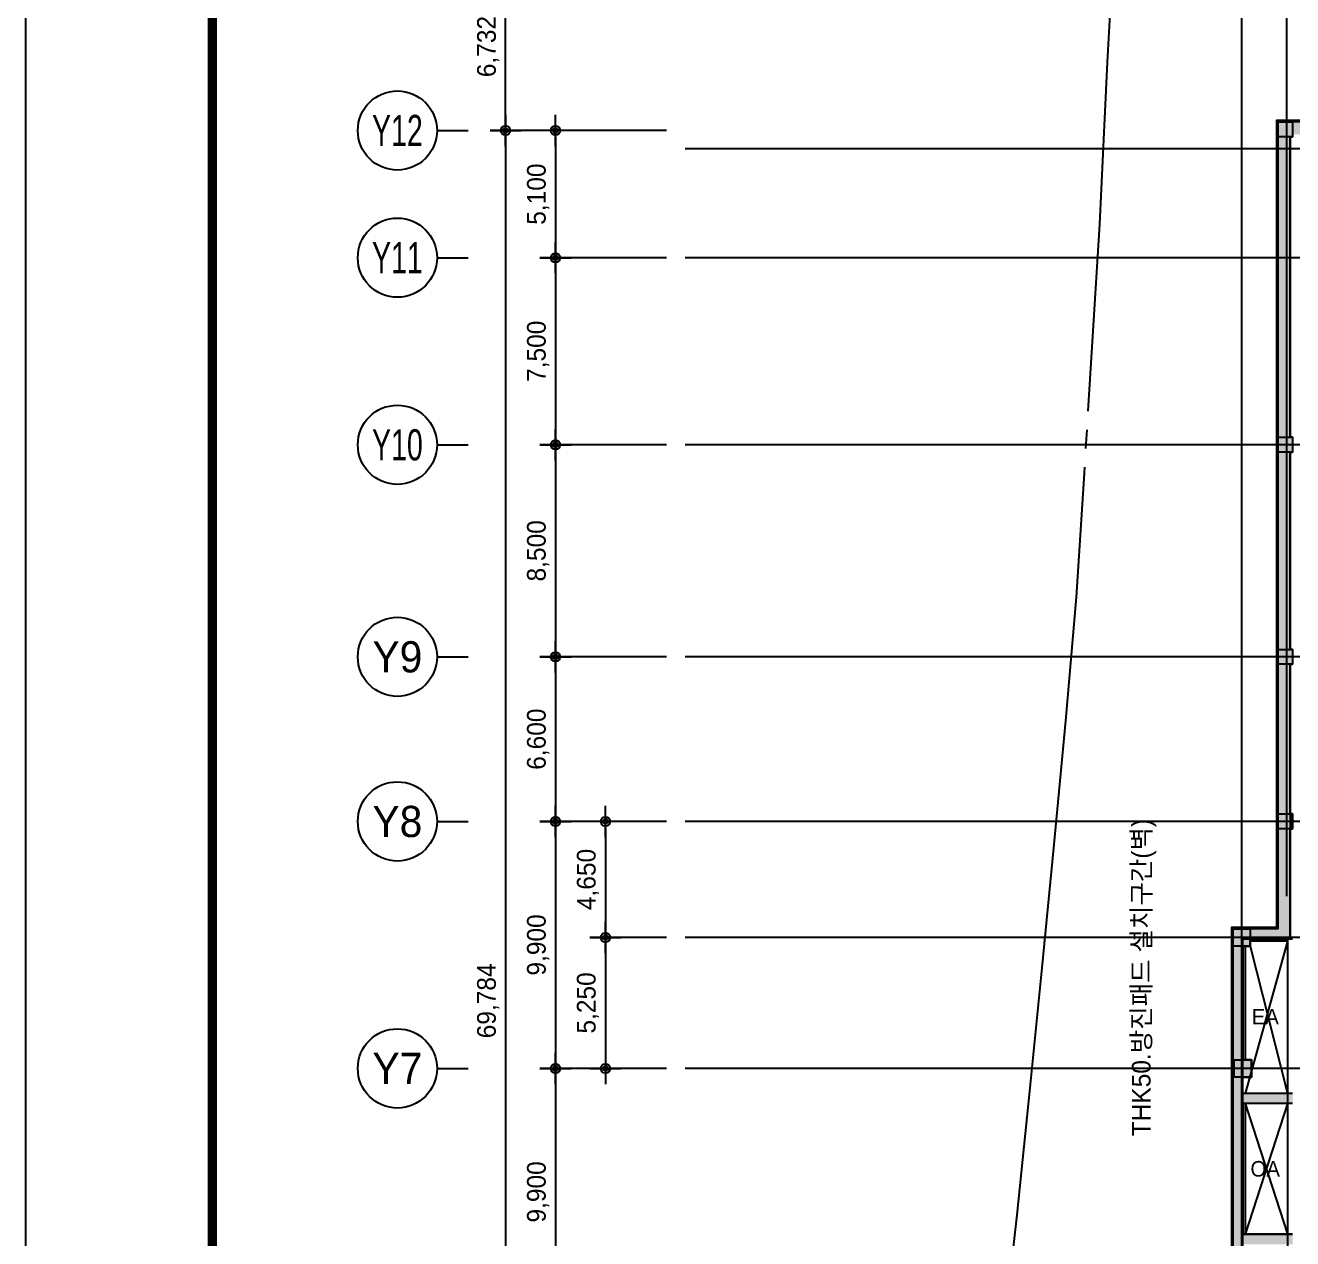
# Model space of a CAD drawing. Header units: metres. Extents: x 630750 to 860239, y 578133 to 726633.
# Drawn here: x 630750 to 681554, y 652485 to 701127 of the extents above; entities that cross this region are included whole.
import ezdxf
from ezdxf.enums import TextEntityAlignment as Align

# ---------------------------------------------------------------- set-up
doc = ezdxf.new("R2010")
doc.units = ezdxf.units.M
doc.header["$LTSCALE"] = 300
for name, pattern in [('CONTINOUS', [0]), ('Dashed', [0.75, 0.5, -0.25]), ('HIDDEN', [2, 1, -1]), ('SITE$0$ACAD$0$DASHED', [19.05, 12.7, -6.35]), ('SITE$0$PROPERTY', [37.5, 25, -2.5, 2.5, -2.5, 2.5, -2.5]), ('업무시설_xr-base$0$CONTINOUS', [0])]:
    doc.linetypes.add(name, pattern=pattern)
doc.layers.get('Defpoints').update_dxf_attribs({"color": 8})
for name, color, linetype in [('001dmp-FORM', 7, 'Continuous'), ('A-CEN-1', 1, 'Continuous'), ('A-CON', 2, 'Continuous'), ('A-DIM', 7, 'Continuous'), ('A-ELE-9', 9, 'Continuous'), ('A-GRID-DIMS', 14, 'Continuous'), ('A-HAT-1', 9, 'Continuous'), ('A-HAT-2', 8, 'Continuous'), ('A-SYM1', 7, 'Continuous'), ('A-TXT-S', 3, 'Continuous'), ('A-WAL-BLK', 3, 'Continuous'), ('A-WALL-CONC', 2, 'Continuous'), ('DIM', 7, 'Continuous'), ('KUK-공사제외', 252, 'CONTINOUS'), ('SITE$0$C-PROP', 72, 'SITE$0$ACAD$0$DASHED')]:
    doc.layers.add(name, color=color, linetype=linetype)
doc.styles.add('TEXT(돋음)', font='')
doc.styles.add('돋움', font='')
doc.styles.get('TEXT(돋음)').set_extended_font_data('Dotum')
doc.styles.get('돋움').set_extended_font_data('Dotum')
doc.dimstyles.new('DIM250', dxfattribs={"dimscale": 250, "dimtxt": 3, "dimasz": 1, "dimexe": 2, "dimexo": 3, "dimgap": 1, "dimtad": 1, "dimdec": 0, "dimzin": 0, "dimdsep": 46, "dimlunit": 6, "dimtxsty": 'TEXT(돋음)', "dimblk": 'Z_DOT', "dimcen": 2.5, "dimdle": 2, "dimclrd": 256, "dimclre": 256, "dimclrt": 3, "dimadec": 0, "dimazin": 0, "dimtfac": 1, "dimtdec": 0, "dimtix": 1, "dimtmove": 2, "dimatfit": 3, "dimldrblk": 'Z_DOT', "dimfxl": 1, "dimtolj": 1, "dimtzin": 0, "dimarcsym": 0})

# ---------------------------------------------------------------- blocks, each defined once
blk = doc.blocks.new('Z_DOT')
at = {"layer": 'DIM', "color": 7}
for p, q in [((0, -2.5), (0, 2.5)), ((-2.5, 0), (2.5, 0))]:
    blk.add_line(p, q, dxfattribs=at)
for radius in [0.75, 0.375]:
    blk.add_circle((0, 0), radius, dxfattribs=at)
blk = doc.blocks.new('*D53')
at = {"layer": 'A-DIM', "lineweight": -2, "transparency": 16777216}
for p, q in [((656453, 696910), (649503, 696910)), ((650003, 696660), (650003, 627376)), ((656453, 627126), (649503, 627126))]:
    blk.add_line(p, q, dxfattribs=at)
at = {"layer": 'Defpoints', "color": 0, "transparency": 16777216}
for p in [(657203, 696910), (650003, 627126), (657203, 627126)]:
    blk.add_point(p, dxfattribs=at)
at = {"layer": 'A-DIM', "lineweight": -2, "transparency": 16777216, "xscale": 250, "yscale": 250, "zscale": 250}
for p, rotation in [((650003, 696910), 90), ((650003, 627126), 270)]:
    blk.add_blockref('Z_DOT', p, dxfattribs=dict(at, rotation=rotation))
at = {"layer": 'A-DIM', "color": 3, "transparency": 16777216, "insert": (649305, 662018), "char_height": 750, "attachment_point": 5, "rotation": 90, "style": 'TEXT(돋음)'}
blk.add_mtext('\\A1;69,784', dxfattribs=at)
blk = doc.blocks.new('*D65')
at = {"layer": 'A-DIM', "lineweight": -2, "transparency": 16777216}
for p, q in [((656453, 696910), (651503, 696910)), ((652003, 696660), (652003, 692060)), ((656453, 691810), (651503, 691810))]:
    blk.add_line(p, q, dxfattribs=at)
at = {"layer": 'Defpoints', "color": 0, "transparency": 16777216}
for p in [(657203, 696910), (652003, 691810), (657203, 691810)]:
    blk.add_point(p, dxfattribs=at)
at = {"layer": 'A-DIM', "lineweight": -2, "transparency": 16777216, "xscale": 250, "yscale": 250, "zscale": 250}
for p, rotation in [((652003, 696910), 90), ((652003, 691810), 270)]:
    blk.add_blockref('Z_DOT', p, dxfattribs=dict(at, rotation=rotation))
at = {"layer": 'A-DIM', "color": 3, "transparency": 16777216, "insert": (651305, 694360), "char_height": 750, "attachment_point": 5, "rotation": 90, "style": 'TEXT(돋음)'}
blk.add_mtext('\\A1;5,100', dxfattribs=at)
blk = doc.blocks.new('*D66')
at = {"layer": 'A-DIM', "lineweight": -2, "transparency": 16777216}
for p, q in [((656453, 691810), (651503, 691810)), ((652003, 691560), (652003, 684560)), ((656453, 684310), (651503, 684310))]:
    blk.add_line(p, q, dxfattribs=at)
at = {"layer": 'Defpoints', "color": 0, "transparency": 16777216}
for p in [(657203, 691810), (652003, 684310), (657203, 684310)]:
    blk.add_point(p, dxfattribs=at)
at = {"layer": 'A-DIM', "lineweight": -2, "transparency": 16777216, "xscale": 250, "yscale": 250, "zscale": 250}
for p, rotation in [((652003, 691810), 90), ((652003, 684310), 270)]:
    blk.add_blockref('Z_DOT', p, dxfattribs=dict(at, rotation=rotation))
at = {"layer": 'A-DIM', "color": 3, "transparency": 16777216, "insert": (651305, 688060), "char_height": 750, "attachment_point": 5, "rotation": 90, "style": 'TEXT(돋음)'}
blk.add_mtext('\\A1;7,500', dxfattribs=at)
blk = doc.blocks.new('*D67')
at = {"layer": 'A-DIM', "lineweight": -2, "transparency": 16777216}
for p, q in [((656453, 684310), (651503, 684310)), ((652003, 684060), (652003, 676060)), ((656453, 675810), (651503, 675810))]:
    blk.add_line(p, q, dxfattribs=at)
at = {"layer": 'Defpoints', "color": 0, "transparency": 16777216}
for p in [(657203, 684310), (652003, 675810), (657203, 675810)]:
    blk.add_point(p, dxfattribs=at)
at = {"layer": 'A-DIM', "lineweight": -2, "transparency": 16777216, "xscale": 250, "yscale": 250, "zscale": 250}
for p, rotation in [((652003, 684310), 90), ((652003, 675810), 270)]:
    blk.add_blockref('Z_DOT', p, dxfattribs=dict(at, rotation=rotation))
at = {"layer": 'A-DIM', "color": 3, "transparency": 16777216, "insert": (651305, 680060), "char_height": 750, "attachment_point": 5, "rotation": 90, "style": 'TEXT(돋음)'}
blk.add_mtext('\\A1;8,500', dxfattribs=at)
blk = doc.blocks.new('*D68')
at = {"layer": 'A-DIM', "lineweight": -2, "transparency": 16777216}
for p, q in [((656453, 675810), (651503, 675810)), ((652003, 675560), (652003, 669460)), ((656453, 669210), (651503, 669210))]:
    blk.add_line(p, q, dxfattribs=at)
at = {"layer": 'Defpoints', "color": 0, "transparency": 16777216}
for p in [(657203, 675810), (652003, 669210), (657203, 669210)]:
    blk.add_point(p, dxfattribs=at)
at = {"layer": 'A-DIM', "lineweight": -2, "transparency": 16777216, "xscale": 250, "yscale": 250, "zscale": 250}
for p, rotation in [((652003, 675810), 90), ((652003, 669210), 270)]:
    blk.add_blockref('Z_DOT', p, dxfattribs=dict(at, rotation=rotation))
at = {"layer": 'A-DIM', "color": 3, "transparency": 16777216, "insert": (651305, 672510), "char_height": 750, "attachment_point": 5, "rotation": 90, "style": 'TEXT(돋음)'}
blk.add_mtext('\\A1;6,600', dxfattribs=at)
blk = doc.blocks.new('*D69')
at = {"layer": 'A-DIM', "lineweight": -2, "transparency": 16777216}
for p, q in [((656453, 669210), (651503, 669210)), ((652003, 668960), (652003, 659560)), ((656453, 659310), (651503, 659310))]:
    blk.add_line(p, q, dxfattribs=at)
at = {"layer": 'Defpoints', "color": 0, "transparency": 16777216}
for p in [(657203, 669210), (652003, 659310), (657203, 659310)]:
    blk.add_point(p, dxfattribs=at)
at = {"layer": 'A-DIM', "lineweight": -2, "transparency": 16777216, "xscale": 250, "yscale": 250, "zscale": 250}
for p, rotation in [((652003, 669210), 90), ((652003, 659310), 270)]:
    blk.add_blockref('Z_DOT', p, dxfattribs=dict(at, rotation=rotation))
at = {"layer": 'A-DIM', "color": 3, "transparency": 16777216, "insert": (651305, 664260), "char_height": 750, "attachment_point": 5, "rotation": 90, "style": 'TEXT(돋음)'}
blk.add_mtext('\\A1;9,900', dxfattribs=at)
blk = doc.blocks.new('*D70')
at = {"layer": 'A-DIM', "lineweight": -2, "transparency": 16777216}
for p, q in [((656453, 659310), (651503, 659310)), ((652003, 659060), (652003, 649660)), ((656453, 649410), (651503, 649410))]:
    blk.add_line(p, q, dxfattribs=at)
at = {"layer": 'Defpoints', "color": 0, "transparency": 16777216}
for p in [(657203, 659310), (652003, 649410), (657203, 649410)]:
    blk.add_point(p, dxfattribs=at)
at = {"layer": 'A-DIM', "lineweight": -2, "transparency": 16777216, "xscale": 250, "yscale": 250, "zscale": 250}
for p, rotation in [((652003, 659310), 90), ((652003, 649410), 270)]:
    blk.add_blockref('Z_DOT', p, dxfattribs=dict(at, rotation=rotation))
at = {"layer": 'A-DIM', "color": 3, "transparency": 16777216, "insert": (651305, 654360), "char_height": 750, "attachment_point": 5, "rotation": 90, "style": 'TEXT(돋음)'}
blk.add_mtext('\\A1;9,900', dxfattribs=at)
blk = doc.blocks.new('*D84')
at = {"layer": 'A-DIM', "lineweight": -2, "transparency": 16777216}
for p, q in [((656453, 669210), (653503, 669210)), ((654003, 668960), (654003, 664810)), ((656453, 664560), (653503, 664560))]:
    blk.add_line(p, q, dxfattribs=at)
at = {"layer": 'Defpoints', "color": 0, "transparency": 16777216}
for p in [(657203, 669210), (654003, 664560), (657203, 664560)]:
    blk.add_point(p, dxfattribs=at)
at = {"layer": 'A-DIM', "lineweight": -2, "transparency": 16777216, "xscale": 250, "yscale": 250, "zscale": 250}
for p, rotation in [((654003, 669210), 90), ((654003, 664560), 270)]:
    blk.add_blockref('Z_DOT', p, dxfattribs=dict(at, rotation=rotation))
at = {"layer": 'A-DIM', "color": 3, "transparency": 16777216, "insert": (653305, 666885), "char_height": 750, "attachment_point": 5, "rotation": 90, "style": 'TEXT(돋음)'}
blk.add_mtext('\\A1;4,650', dxfattribs=at)
blk = doc.blocks.new('*D85')
at = {"layer": 'A-DIM', "lineweight": -2, "transparency": 16777216}
for p, q in [((656453, 664560), (653503, 664560)), ((654003, 664310), (654003, 659560)), ((656453, 659310), (653503, 659310))]:
    blk.add_line(p, q, dxfattribs=at)
at = {"layer": 'Defpoints', "color": 0, "transparency": 16777216}
for p in [(657203, 664560), (654003, 659310), (657203, 659310)]:
    blk.add_point(p, dxfattribs=at)
at = {"layer": 'A-DIM', "lineweight": -2, "transparency": 16777216, "xscale": 250, "yscale": 250, "zscale": 250}
for p, rotation in [((654003, 664560), 90), ((654003, 659310), 270)]:
    blk.add_blockref('Z_DOT', p, dxfattribs=dict(at, rotation=rotation))
at = {"layer": 'A-DIM', "color": 3, "transparency": 16777216, "insert": (653305, 661935), "char_height": 750, "attachment_point": 5, "rotation": 90, "style": 'TEXT(돋음)'}
blk.add_mtext('\\A1;5,250', dxfattribs=at)
blk = doc.blocks.new('*D96')
at = {"layer": 'A-DIM', "lineweight": -2, "transparency": 16777216}
for p, q in [((656453, 703642), (649503, 703642)), ((650003, 697160), (650003, 703392)), ((656453, 696910), (649503, 696910))]:
    blk.add_line(p, q, dxfattribs=at)
at = {"layer": 'Defpoints', "color": 0, "transparency": 16777216}
for p in [(650003, 703642), (657203, 703642), (657203, 696910)]:
    blk.add_point(p, dxfattribs=at)
at = {"layer": 'A-DIM', "lineweight": -2, "transparency": 16777216, "xscale": 250, "yscale": 250, "zscale": 250}
for p, rotation in [((650003, 703642), 90), ((650003, 696910), 270)]:
    blk.add_blockref('Z_DOT', p, dxfattribs=dict(at, rotation=rotation))
at = {"layer": 'A-DIM', "color": 3, "transparency": 16777216, "insert": (649305, 700276), "char_height": 750, "attachment_point": 5, "rotation": 90, "style": 'TEXT(돋음)'}
blk.add_mtext('\\A1;6,732', dxfattribs=at)
blk = doc.blocks.new('주열마킹')
blk.add_line((0, 5), (0, 0))
blk.add_circle((0, 11.35), 6.35)
at = {"color": 3, "style": '돋움'}
blk.add_attdef('NO', text='', height=5, dxfattribs=at).set_placement((0, 11.35), align=Align.MIDDLE_CENTER)
blk = doc.blocks.new('*D126')
at = {"layer": 'A-DIM', "lineweight": -2, "transparency": 16777216}
for p, q in [((656453, 696910), (649503, 696910)), ((650003, 696660), (650003, 627376)), ((656453, 627126), (649503, 627126))]:
    blk.add_line(p, q, dxfattribs=at)
at = {"layer": 'Defpoints', "color": 0, "transparency": 16777216}
for p in [(657203, 696910), (650003, 627126), (657203, 627126)]:
    blk.add_point(p, dxfattribs=at)
at = {"layer": 'A-DIM', "lineweight": -2, "transparency": 16777216, "xscale": 250, "yscale": 250, "zscale": 250}
for p, rotation in [((650003, 696910), 90), ((650003, 627126), 270)]:
    blk.add_blockref('Z_DOT', p, dxfattribs=dict(at, rotation=rotation))
at = {"layer": 'A-DIM', "color": 3, "transparency": 16777216, "insert": (649305, 662018), "char_height": 750, "attachment_point": 5, "rotation": 90, "style": 'TEXT(돋음)'}
blk.add_mtext('\\A1;69,784', dxfattribs=at)
blk = doc.blocks.new('*D138')
at = {"layer": 'A-DIM', "lineweight": -2, "transparency": 16777216}
for p, q in [((656453, 696910), (651503, 696910)), ((652003, 696660), (652003, 692060)), ((656453, 691810), (651503, 691810))]:
    blk.add_line(p, q, dxfattribs=at)
at = {"layer": 'Defpoints', "color": 0, "transparency": 16777216}
for p in [(657203, 696910), (652003, 691810), (657203, 691810)]:
    blk.add_point(p, dxfattribs=at)
at = {"layer": 'A-DIM', "lineweight": -2, "transparency": 16777216, "xscale": 250, "yscale": 250, "zscale": 250}
for p, rotation in [((652003, 696910), 90), ((652003, 691810), 270)]:
    blk.add_blockref('Z_DOT', p, dxfattribs=dict(at, rotation=rotation))
at = {"layer": 'A-DIM', "color": 3, "transparency": 16777216, "insert": (651305, 694360), "char_height": 750, "attachment_point": 5, "rotation": 90, "style": 'TEXT(돋음)'}
blk.add_mtext('\\A1;5,100', dxfattribs=at)
blk = doc.blocks.new('*D139')
at = {"layer": 'A-DIM', "lineweight": -2, "transparency": 16777216}
for p, q in [((656453, 691810), (651503, 691810)), ((652003, 691560), (652003, 684560)), ((656453, 684310), (651503, 684310))]:
    blk.add_line(p, q, dxfattribs=at)
at = {"layer": 'Defpoints', "color": 0, "transparency": 16777216}
for p in [(657203, 691810), (652003, 684310), (657203, 684310)]:
    blk.add_point(p, dxfattribs=at)
at = {"layer": 'A-DIM', "lineweight": -2, "transparency": 16777216, "xscale": 250, "yscale": 250, "zscale": 250}
for p, rotation in [((652003, 691810), 90), ((652003, 684310), 270)]:
    blk.add_blockref('Z_DOT', p, dxfattribs=dict(at, rotation=rotation))
at = {"layer": 'A-DIM', "color": 3, "transparency": 16777216, "insert": (651305, 688060), "char_height": 750, "attachment_point": 5, "rotation": 90, "style": 'TEXT(돋음)'}
blk.add_mtext('\\A1;7,500', dxfattribs=at)
blk = doc.blocks.new('*D140')
at = {"layer": 'A-DIM', "lineweight": -2, "transparency": 16777216}
for p, q in [((656453, 684310), (651503, 684310)), ((652003, 684060), (652003, 676060)), ((656453, 675810), (651503, 675810))]:
    blk.add_line(p, q, dxfattribs=at)
at = {"layer": 'Defpoints', "color": 0, "transparency": 16777216}
for p in [(657203, 684310), (652003, 675810), (657203, 675810)]:
    blk.add_point(p, dxfattribs=at)
at = {"layer": 'A-DIM', "lineweight": -2, "transparency": 16777216, "xscale": 250, "yscale": 250, "zscale": 250}
for p, rotation in [((652003, 684310), 90), ((652003, 675810), 270)]:
    blk.add_blockref('Z_DOT', p, dxfattribs=dict(at, rotation=rotation))
at = {"layer": 'A-DIM', "color": 3, "transparency": 16777216, "insert": (651305, 680060), "char_height": 750, "attachment_point": 5, "rotation": 90, "style": 'TEXT(돋음)'}
blk.add_mtext('\\A1;8,500', dxfattribs=at)
blk = doc.blocks.new('*D141')
at = {"layer": 'A-DIM', "lineweight": -2, "transparency": 16777216}
for p, q in [((656453, 675810), (651503, 675810)), ((652003, 675560), (652003, 669460)), ((656453, 669210), (651503, 669210))]:
    blk.add_line(p, q, dxfattribs=at)
at = {"layer": 'Defpoints', "color": 0, "transparency": 16777216}
for p in [(657203, 675810), (652003, 669210), (657203, 669210)]:
    blk.add_point(p, dxfattribs=at)
at = {"layer": 'A-DIM', "lineweight": -2, "transparency": 16777216, "xscale": 250, "yscale": 250, "zscale": 250}
for p, rotation in [((652003, 675810), 90), ((652003, 669210), 270)]:
    blk.add_blockref('Z_DOT', p, dxfattribs=dict(at, rotation=rotation))
at = {"layer": 'A-DIM', "color": 3, "transparency": 16777216, "insert": (651305, 672510), "char_height": 750, "attachment_point": 5, "rotation": 90, "style": 'TEXT(돋음)'}
blk.add_mtext('\\A1;6,600', dxfattribs=at)
blk = doc.blocks.new('*D142')
at = {"layer": 'A-DIM', "lineweight": -2, "transparency": 16777216}
for p, q in [((656453, 669210), (651503, 669210)), ((652003, 668960), (652003, 659560)), ((656453, 659310), (651503, 659310))]:
    blk.add_line(p, q, dxfattribs=at)
at = {"layer": 'Defpoints', "color": 0, "transparency": 16777216}
for p in [(657203, 669210), (652003, 659310), (657203, 659310)]:
    blk.add_point(p, dxfattribs=at)
at = {"layer": 'A-DIM', "lineweight": -2, "transparency": 16777216, "xscale": 250, "yscale": 250, "zscale": 250}
for p, rotation in [((652003, 669210), 90), ((652003, 659310), 270)]:
    blk.add_blockref('Z_DOT', p, dxfattribs=dict(at, rotation=rotation))
at = {"layer": 'A-DIM', "color": 3, "transparency": 16777216, "insert": (651305, 664260), "char_height": 750, "attachment_point": 5, "rotation": 90, "style": 'TEXT(돋음)'}
blk.add_mtext('\\A1;9,900', dxfattribs=at)
blk = doc.blocks.new('*D143')
at = {"layer": 'A-DIM', "lineweight": -2, "transparency": 16777216}
for p, q in [((656453, 659310), (651503, 659310)), ((652003, 659060), (652003, 649660)), ((656453, 649410), (651503, 649410))]:
    blk.add_line(p, q, dxfattribs=at)
at = {"layer": 'Defpoints', "color": 0, "transparency": 16777216}
for p in [(657203, 659310), (652003, 649410), (657203, 649410)]:
    blk.add_point(p, dxfattribs=at)
at = {"layer": 'A-DIM', "lineweight": -2, "transparency": 16777216, "xscale": 250, "yscale": 250, "zscale": 250}
for p, rotation in [((652003, 659310), 90), ((652003, 649410), 270)]:
    blk.add_blockref('Z_DOT', p, dxfattribs=dict(at, rotation=rotation))
at = {"layer": 'A-DIM', "color": 3, "transparency": 16777216, "insert": (651305, 654360), "char_height": 750, "attachment_point": 5, "rotation": 90, "style": 'TEXT(돋음)'}
blk.add_mtext('\\A1;9,900', dxfattribs=at)
blk = doc.blocks.new('*D157')
at = {"layer": 'A-DIM', "lineweight": -2, "transparency": 16777216}
for p, q in [((656453, 669210), (653503, 669210)), ((654003, 668960), (654003, 664810)), ((656453, 664560), (653503, 664560))]:
    blk.add_line(p, q, dxfattribs=at)
at = {"layer": 'Defpoints', "color": 0, "transparency": 16777216}
for p in [(657203, 669210), (654003, 664560), (657203, 664560)]:
    blk.add_point(p, dxfattribs=at)
at = {"layer": 'A-DIM', "lineweight": -2, "transparency": 16777216, "xscale": 250, "yscale": 250, "zscale": 250}
for p, rotation in [((654003, 669210), 90), ((654003, 664560), 270)]:
    blk.add_blockref('Z_DOT', p, dxfattribs=dict(at, rotation=rotation))
at = {"layer": 'A-DIM', "color": 3, "transparency": 16777216, "insert": (653305, 666885), "char_height": 750, "attachment_point": 5, "rotation": 90, "style": 'TEXT(돋음)'}
blk.add_mtext('\\A1;4,650', dxfattribs=at)
blk = doc.blocks.new('*D158')
at = {"layer": 'A-DIM', "lineweight": -2, "transparency": 16777216}
for p, q in [((656453, 664560), (653503, 664560)), ((654003, 664310), (654003, 659560)), ((656453, 659310), (653503, 659310))]:
    blk.add_line(p, q, dxfattribs=at)
at = {"layer": 'Defpoints', "color": 0, "transparency": 16777216}
for p in [(657203, 664560), (654003, 659310), (657203, 659310)]:
    blk.add_point(p, dxfattribs=at)
at = {"layer": 'A-DIM', "lineweight": -2, "transparency": 16777216, "xscale": 250, "yscale": 250, "zscale": 250}
for p, rotation in [((654003, 664560), 90), ((654003, 659310), 270)]:
    blk.add_blockref('Z_DOT', p, dxfattribs=dict(at, rotation=rotation))
at = {"layer": 'A-DIM', "color": 3, "transparency": 16777216, "insert": (653305, 661935), "char_height": 750, "attachment_point": 5, "rotation": 90, "style": 'TEXT(돋음)'}
blk.add_mtext('\\A1;5,250', dxfattribs=at)
blk = doc.blocks.new('*D169')
at = {"layer": 'A-DIM', "lineweight": -2, "transparency": 16777216}
for p, q in [((656453, 703642), (649503, 703642)), ((650003, 697160), (650003, 703392)), ((656453, 696910), (649503, 696910))]:
    blk.add_line(p, q, dxfattribs=at)
at = {"layer": 'Defpoints', "color": 0, "transparency": 16777216}
for p in [(650003, 703642), (657203, 703642), (657203, 696910)]:
    blk.add_point(p, dxfattribs=at)
at = {"layer": 'A-DIM', "lineweight": -2, "transparency": 16777216, "xscale": 250, "yscale": 250, "zscale": 250}
for p, rotation in [((650003, 703642), 90), ((650003, 696910), 270)]:
    blk.add_blockref('Z_DOT', p, dxfattribs=dict(at, rotation=rotation))
at = {"layer": 'A-DIM', "color": 3, "transparency": 16777216, "insert": (649305, 700276), "char_height": 750, "attachment_point": 5, "rotation": 90, "style": 'TEXT(돋음)'}
blk.add_mtext('\\A1;6,732', dxfattribs=at)
blk = doc.blocks.new('con1')
at = {"layer": 'A-WALL-CONC', "linetype": '업무시설_xr-base$0$CONTINOUS'}
h = blk.add_hatch(color=253, dxfattribs=at)
h.dxf.hatch_style = 1
h.paths.add_polyline_path([(-374646, -269622), (-374446, -269622), (-374446, -269722), (-371796, -269722), (-371796, -267322), (-373346, -267322), (-373346, -267122), (-371796, -267122), (-371796, -260922), (-374446, -260922), (-374446, -267122), (-374346, -267122), (-374346, -267322), (-374446, -267322), (-374446, -268622), (-374646, -268622), (-374646, -260722), (-371596, -260722), (-371596, -269922), (-374646, -269922)], flags=17)
h.paths.add_polyline_path([(-391746, -248122), (-391746, -280472), (-393546, -280472), (-393546, -307972), (-398546, -307972), (-398546, -316999), (-351809, -331181), (-336470, -331181), (-334660, -325216), (-326598, -327662), (-326511, -327375), (-334860, -324841), (-335147, -325787), (-335530, -325670), (-335733, -326340), (-335350, -326456), (-336424, -329997), (-336807, -329881), (-337010, -330551), (-336628, -330667), (-336693, -330881), (-351764, -330881), (-352556, -330641), (-352397, -330114), (-353162, -329882), (-353322, -330408), (-362030, -327766), (-361870, -327240), (-362636, -327007), (-362795, -327534), (-374661, -323933), (-374501, -323407), (-375267, -323174), (-375427, -323701), (-380977, -322017), (-380817, -321490), (-381583, -321258), (-381742, -321784), (-392780, -318435), (-392649, -318004), (-393319, -317801), (-393362, -317945), (-397946, -316554), (-397946, -308572), (-393146, -308572), (-393146, -306522), (-391146, -306522), (-391146, -306122), (-392796, -306122), (-392796, -305522), (-393146, -305522), (-393146, -299422), (-391146, -299422), (-391146, -299022), (-393146, -299022), (-393146, -296322), (-392796, -296322), (-392796, -295622), (-393146, -295622), (-393146, -293122), (-391146, -293122), (-391146, -292722), (-393146, -292722), (-393146, -287472), (-391146, -287472), (-391146, -287072), (-393146, -287072), (-393146, -286422), (-392796, -286422), (-392796, -285722), (-393146, -285722), (-393146, -281172), (-392846, -281172), (-392846, -280872), (-391246, -280872), (-391246, -276472), (-391146, -276472), (-391146, -275872), (-391246, -275872), (-391246, -269872), (-391146, -269872), (-391146, -269272), (-391246, -269272), (-391246, -261372), (-391146, -261372), (-391146, -260772), (-391246, -260772), (-391246, -248722), (-391146, -248722), (-391146, -248622), (-384196, -248622), (-384196, -248722), (-383596, -248722), (-383596, -248622), (-374596, -248622), (-374596, -248722), (-373996, -248722), (-373996, -248622), (-364696, -248622), (-364696, -248722), (-364096, -248722), (-364096, -248622), (-354796, -248622), (-354796, -248722), (-354196, -248722), (-354196, -248622), (-344896, -248622), (-344896, -248722), (-344296, -248722), (-344296, -248622), (-334996, -248622), (-334996, -248722), (-334396, -248722), (-334396, -248622), (-325096, -248622), (-325096, -248722), (-324496, -248722), (-324496, -248622), (-318496, -248622), (-318496, -248722), (-317896, -248722), (-317896, -248622), (-309996, -248622), (-309996, -248722), (-309396, -248722), (-309396, -248622), (-302496, -248622), (-302496, -248722), (-301896, -248722), (-301896, -248522), (-299646, -248522), (-299646, -249472), (-302346, -249472), (-302346, -249672), (-299646, -249672), (-299646, -257472), (-302346, -257472), (-302346, -260722), (-302546, -260722), (-302546, -261422), (-302346, -261422), (-302346, -269222), (-302546, -269222), (-302546, -269922), (-302346, -269922), (-302346, -275822), (-302546, -275822), (-302546, -276522), (-302346, -276522), (-302346, -285722), (-302546, -285722), (-302546, -286422), (-302346, -286422), (-302346, -295622), (-302546, -295622), (-302546, -296322), (-302346, -296322), (-302346, -302072), (-302546, -302072), (-302546, -303072), (-302146, -303072), (-302146, -311972), (-302546, -311972), (-302546, -312972), (-302146, -312972), (-302146, -318572), (-302546, -318572), (-302546, -319572), (-302146, -319572), (-302146, -327072), (-302646, -327072), (-302646, -327872), (-302246, -327872), (-302246, -333872), (-302596, -333872), (-302596, -334572), (-302046, -334572), (-302046, -334903), (-302663, -334716), (-302721, -334907), (-301846, -335173), (-301846, -257872), (-299246, -257872), (-299246, -248122)])
h = blk.add_hatch(color=253, dxfattribs=at)
h.dxf.hatch_style = 1
h.paths.add_polyline_path([(-393546, -280472), (-393546, -307972), (-398546, -307972), (-398546, -316999), (-351809, -331181), (-336470, -331181), (-334660, -325216), (-326598, -327662), (-326511, -327375), (-334860, -324841), (-335147, -325787), (-335530, -325670), (-335733, -326340), (-335350, -326456), (-336424, -329997), (-336807, -329881), (-337010, -330551), (-336628, -330667), (-336693, -330881), (-351764, -330881), (-352556, -330641), (-352397, -330114), (-353162, -329882), (-353322, -330408), (-362030, -327766), (-361870, -327240), (-362636, -327007), (-362795, -327534), (-374661, -323933), (-374501, -323407), (-375267, -323174), (-375427, -323701), (-380977, -322017), (-380817, -321490), (-381583, -321258), (-381742, -321784), (-392780, -318435), (-392649, -318004), (-393319, -317801), (-393362, -317945), (-397946, -316554), (-397946, -308572), (-393146, -308572), (-393146, -306522), (-391146, -306522), (-391146, -306122), (-392796, -306122), (-392796, -305522), (-393146, -305522), (-393146, -299422), (-391146, -299422), (-391146, -299022), (-393146, -299022), (-393146, -296322), (-392796, -296322), (-392796, -295622), (-393146, -295622), (-393146, -293122), (-391146, -293122), (-391146, -292722), (-393146, -292722), (-393146, -287472), (-391146, -287472), (-391146, -287072), (-393146, -287072), (-393146, -286422), (-392796, -286422), (-392796, -285722), (-393146, -285722), (-393151, -281172), (-392846, -281172), (-392846, -280872), (-391246, -280872), (-391246, -276472), (-391146, -276472), (-391146, -275872), (-391246, -275872), (-391246, -269872), (-391146, -269872), (-391146, -269272), (-391246, -269272), (-391246, -261372), (-391146, -261372), (-391146, -260772), (-391246, -260772), (-391246, -248722), (-391146, -248722), (-391146, -248622), (-384196, -248622), (-384196, -248722), (-383596, -248722), (-383596, -248622), (-374596, -248622), (-374596, -248722), (-373996, -248722), (-373996, -248622), (-364696, -248622), (-364696, -248722), (-364096, -248722), (-364096, -248622), (-354796, -248622), (-354796, -248722), (-354196, -248722), (-354196, -248622), (-344896, -248622), (-344896, -248722), (-344296, -248722), (-344296, -248622), (-334996, -248622), (-334996, -248722), (-334396, -248722), (-334396, -248622), (-325096, -248622), (-325096, -248722), (-324496, -248722), (-324496, -248622), (-318496, -248622), (-318496, -248722), (-317896, -248722), (-317896, -248622), (-309996, -248622), (-309996, -248722), (-309396, -248722), (-309396, -248622), (-302496, -248622), (-302496, -248722), (-301896, -248722), (-301896, -248522), (-299646, -248522), (-299646, -249472), (-302346, -249472), (-302346, -249672), (-299646, -249672), (-299646, -257472), (-302346, -257472), (-302346, -260722), (-302546, -260722), (-302546, -261422), (-302346, -261422), (-302346, -269222), (-302546, -269222), (-302546, -269922), (-302346, -269922), (-302346, -275822), (-302546, -275822), (-302546, -276522), (-302346, -276522), (-302346, -285722), (-302546, -285722), (-302546, -286422), (-302346, -286422), (-302346, -295622), (-302546, -295622), (-302546, -296322), (-302346, -296322), (-302346, -302072), (-302546, -302072), (-302546, -303072), (-302146, -303072), (-302146, -311972), (-302546, -311972), (-302546, -312972), (-302146, -312972), (-302146, -318572), (-302546, -318572), (-302546, -319572), (-302146, -319572), (-302146, -327072), (-302646, -327072), (-302646, -327872), (-302246, -327872), (-302246, -333872), (-302596, -333872), (-302596, -334572), (-302046, -334572), (-302046, -334903), (-302663, -334716), (-302721, -334907), (-301846, -335173), (-301846, -257872), (-299246, -257872), (-299246, -248122), (-391746, -248122), (-391746, -280472)])
at = {"layer": 'A-CON'}
for points in [[(-393546, -280472), (-393546, -307972), (-398546, -307972), (-398546, -316999), (-351809, -331181)], [(-391146, -292722), (-393146, -292722), (-393146, -287472), (-391146, -287472)], [(-391146, -287072), (-393146, -287072), (-393146, -286422), (-392796, -286422), (-392796, -285722), (-393146, -285722), (-393151, -281172), (-392846, -281172), (-392846, -280872), (-391246, -280872), (-391246, -276472), (-391146, -276472), (-391146, -275872), (-391246, -275872), (-391246, -269872), (-391146, -269872)], [(-391146, -269272), (-391246, -269272), (-391246, -261372), (-391146, -261372)], [(-391146, -260772), (-391246, -260772), (-391246, -248722), (-391146, -248722)], [(-299246, -248122), (-391746, -248122), (-391746, -280472), (-393546, -280472)]]:
    blk.add_lwpolyline(points, dxfattribs=at)
for points in [[(-391746, -248122), (-391146, -248122), (-391146, -248722), (-391746, -248722)], [(-391746, -260772), (-391146, -260772), (-391146, -261372), (-391746, -261372)], [(-391746, -269272), (-391146, -269272), (-391146, -269872), (-391746, -269872)], [(-391746, -275872), (-391146, -275872), (-391146, -276472), (-391746, -276472)], [(-393546, -280472), (-392846, -280472), (-392846, -281172), (-393546, -281172)], [(-393496, -285722), (-392796, -285722), (-392796, -286422), (-393496, -286422)]]:
    blk.add_lwpolyline(points, close=True, dxfattribs=at)
at = {"layer": 'A-WALL-CONC'}
for p, q in [((-391746, -248122), (-391746, -280472)), ((-376396, -248122), (-391746, -248122)), ((-391246, -248722), (-391246, -260772)), ((-391246, -261372), (-391246, -269272)), ((-391246, -269872), (-391246, -280872)), ((-393546, -280472), (-393546, -307972)), ((-391746, -280472), (-393546, -280472)), ((-391246, -280872), (-392846, -280872)), ((-393146, -281172), (-393146, -285722)), ((-393146, -287472), (-393146, -292722)), ((-393146, -292722), (-391146, -292722))]:
    blk.add_line(p, q, dxfattribs=at)
at = {"layer": 'A-WALL-CONC', "color": 2, "linetype": 'Dashed', "ltscale": 100}
for p, q in [((-391146, -287072), (-393146, -287072)), ((-393146, -287472), (-391146, -287472))]:
    blk.add_line(p, q, dxfattribs=at)
blk = doc.blocks.new('xref-sheet(건축)')
at = {"layer": '001dmp-FORM', "color": 30}
blk.add_lwpolyline([(8410, 5940), (0, 5940), (0, 0), (8410, 0)], close=True, dxfattribs=at)
at = {"layer": '001dmp-FORM', "const_width": 15}
blk.add_lwpolyline([(300, 200), (300, 5740), (8210, 5740), (8210, 200)], close=True, dxfattribs=at)

msp = doc.modelspace()

# ---------------------------------------------------------------- linework, layer by layer
at = {"layer": 'A-CEN-1', "linetype": 'Continuous'}
for p, q in [((679504.4, 708258.8), (679504.4, 627125.8)), ((681304.4, 708258.8), (681304.4, 666210.2)), ((796986.4, 696181.7), (657202.6, 696181.7)), ((796986.4, 691810.2), (657202.6, 691810.2)), ((796986.4, 684310.2), (657202.6, 684310.2)), ((796986.4, 675810.2), (657202.6, 675810.2)), ((796986.4, 669210.2), (657202.6, 669210.2)), ((682204.4, 664560.2), (657202.6, 664560.2)), ((682204.4, 664560.2), (657202.6, 664560.2)), ((796986.4, 659310.2), (657202.6, 659310.2))]:
    msp.add_line(p, q, dxfattribs=at)
at = {"layer": 'A-CON'}
for points in [[(680954.4, 697260.2), (681554.4, 697260.2), (681554.4, 696660.2), (680954.4, 696660.2)], [(680954.4, 684610.2), (681554.4, 684610.2), (681554.4, 684010.2), (680954.4, 684010.2)], [(680954.4, 669510.2), (681554.4, 669510.2), (681554.4, 668910.2), (680954.4, 668910.2)], [(679154.4, 664910.2), (679854.4, 664910.2), (679854.4, 664210.2), (679154.4, 664210.2)], [(679204.4, 659660.2), (679904.4, 659660.2), (679904.4, 658960.2), (679204.4, 658960.2)]]:
    msp.add_lwpolyline(points, close=True, dxfattribs=at)
at = {"layer": 'A-DIM', "color": 6, "linetype": 'HIDDEN', "const_width": 50}
msp.add_lwpolyline([(707954.4, 697285.2), (680929.4, 697285.2), (680929.4, 664935.2), (679129.4, 664935.2), (679129.4, 637435.2), (674129.4, 637435.2), (674129.4, 628364.9), (679850, 626629), (679850, 626629), (707932.6, 618107.6)], dxfattribs=at)
msp.add_lwpolyline([(707954.4, 697285.2), (680929.4, 697285.2), (680929.4, 664935.2), (679129.4, 664935.2), (679129.4, 637435.2), (674129.4, 637435.2), (674129.4, 628364.9), (679850, 626629), (679850, 626629), (707932.6, 618107.6)], dxfattribs=at)
at = {"layer": 'A-ELE-9'}
for p, q in [((679554.4, 664210.2), (679554.4, 659660.2)), ((679654.4, 664210.2), (679654.4, 659660.2)), ((681354.4, 664410.2), (679854.4, 664410.2)), ((679654.4, 657910.2), (679654.4, 652660.2))]:
    msp.add_line(p, q, dxfattribs=at)
at = {"layer": 'A-HAT-1', "color": 8}
for p, q in [((681354.4, 664410.2), (679654.4, 658310.2)), ((679854.4, 664210.5), (681354.4, 658310.2)), ((679654.4, 657910.2), (681354.4, 652660.2)), ((681354.4, 657910.2), (679654.4, 652660.2))]:
    msp.add_line(p, q, dxfattribs=at)
at = {"layer": 'A-HAT-2'}
msp.add_lwpolyline([(707954.4, 697260.2), (707954.4, 697310.2), (680904.4, 697310.2), (680904.4, 664960.2), (679104.4, 664960.2), (679104.4, 637460.2), (674104.4, 637460.2), (674104.4, 628346.4), (679866.7, 626597.8), (679866.7, 626597.8), (707925.4, 618083.7)], dxfattribs=at)
at = {"layer": 'A-SYM1'}
msp.add_lwpolyline([(707954.4, 697260.2, 0, 250, 0), (707367.4, 697727.1, 0, 0, 0), (704208.3, 700260.2, 0, 0, 0), (677954.4, 700260.2, 0, 0, 0), (677954.4, 672527.8, 0, 0, 0), (676154.4, 672527.8, 0, 0, 0), (676154.4, 640410.2, 0, 0, 0), (671854.4, 640410.2, 0, 0, 0), (671854.4, 625996.8, 0, 0, 0), (703521.1, 616364.2, 0, 0, 0), (707279.9, 617870.1, 250, 0, 0), (707977.2, 618146.3, 0, 0, 0)], format="xyseb", dxfattribs=at)
at = {"layer": 'A-WAL-BLK'}
for p, q in [((681354.4, 664510.2), (681554.4, 664510.2)), ((681354.4, 664510.2), (681354.4, 658310.2)), ((681354.4, 657910.2), (681354.4, 652660.2))]:
    msp.add_line(p, q, dxfattribs=at)
at = {"layer": 'KUK-공사제외'}
msp.add_lwpolyline([(679554.4, 664510.2), (681354.4, 664510.2), (681354.4, 639260.2), (679554.4, 639260.2)], close=True, dxfattribs=at)
at = {"layer": 'SITE$0$C-PROP', "color": 9, "linetype": 'SITE$0$PROPERTY'}
msp.add_lwpolyline([(730433.6, 705286.8), (674329.2, 703642.4), (674122.7, 699645.9), (673805.2, 693151.2), (673190.3, 683179.8), (672870, 678203.3), (672451.2, 673246.7), (671978.7, 668285.7), (671502.5, 663346.8), (671004.3, 658404.2), (670500.2, 653442.6), (669929.2, 648501.5), (669219.5, 642567.2), (668619.8, 637635), (667985.6, 632692.5), (667258.7, 627789), (666532.6, 622853.9), (717060.7, 607496.5)], dxfattribs=at)

# ---------------------------------------------------------------- block references
at = {"xscale": 24.99999135418329, "yscale": 24.99999133078381, "zscale": 24.99999133122849}
msp.add_blockref('xref-sheet(건축)', (630750, 578132.8), dxfattribs=at)
at = {"layer": 'A-CON'}
msp.add_blockref('con1', (1072700.2, 945382.4), dxfattribs=at)
at = {"layer": 'A-GRID-DIMS'}
ref = msp.add_blockref('주열마킹', (648502.6, 696910.6), dxfattribs=dict(at, xscale=250, yscale=250, zscale=250, rotation=90))
ref.add_attrib('NO', 'Y12', dxfattribs={"layer": '0', "color": 3, "height": 1250, "style": '돋움', "width": 0.7}).set_placement((645665.1, 696910.6), align=Align.MIDDLE_CENTER)
ref = msp.add_blockref('주열마킹', (648502.6, 696910.6), dxfattribs=dict(at, xscale=250, yscale=250, zscale=250, rotation=90))
ref.add_attrib('NO', 'Y12', dxfattribs={"layer": '0', "color": 3, "height": 1250, "style": '돋움', "width": 0.7}).set_placement((645665.1, 696910.6), align=Align.MIDDLE_CENTER)
ref = msp.add_blockref('주열마킹', (648502.6, 691810.6), dxfattribs=dict(at, xscale=250, yscale=250, zscale=250, rotation=90))
ref.add_attrib('NO', 'Y11', dxfattribs={"layer": '0', "color": 3, "height": 1250, "style": '돋움', "width": 0.7}).set_placement((645665.1, 691810.6), align=Align.MIDDLE_CENTER)
ref = msp.add_blockref('주열마킹', (648502.6, 691810.6), dxfattribs=dict(at, xscale=250, yscale=250, zscale=250, rotation=90))
ref.add_attrib('NO', 'Y11', dxfattribs={"layer": '0', "color": 3, "height": 1250, "style": '돋움', "width": 0.7}).set_placement((645665.1, 691810.6), align=Align.MIDDLE_CENTER)
ref = msp.add_blockref('주열마킹', (648502.6, 684310.6), dxfattribs=dict(at, xscale=250, yscale=250, zscale=250, rotation=90))
ref.add_attrib('NO', 'Y10', dxfattribs={"layer": '0', "color": 3, "height": 1250, "style": '돋움', "width": 0.7}).set_placement((645665.1, 684310.6), align=Align.MIDDLE_CENTER)
ref = msp.add_blockref('주열마킹', (648502.6, 684310.6), dxfattribs=dict(at, xscale=250, yscale=250, zscale=250, rotation=90))
ref.add_attrib('NO', 'Y10', dxfattribs={"layer": '0', "color": 3, "height": 1250, "style": '돋움', "width": 0.7}).set_placement((645665.1, 684310.6), align=Align.MIDDLE_CENTER)
ref = msp.add_blockref('주열마킹', (648502.6, 675810.6), dxfattribs=dict(at, xscale=250, yscale=250, zscale=250, rotation=90))
ref.add_attrib('NO', 'Y9', dxfattribs={"layer": '0', "color": 3, "height": 1250, "style": '돋움'}).set_placement((645665.1, 675810.6), align=Align.MIDDLE_CENTER)
ref = msp.add_blockref('주열마킹', (648502.6, 675810.6), dxfattribs=dict(at, xscale=250, yscale=250, zscale=250, rotation=90))
ref.add_attrib('NO', 'Y9', dxfattribs={"layer": '0', "color": 3, "height": 1250, "style": '돋움'}).set_placement((645665.1, 675810.6), align=Align.MIDDLE_CENTER)
ref = msp.add_blockref('주열마킹', (648502.6, 669210.6), dxfattribs=dict(at, xscale=250, yscale=250, zscale=250, rotation=90))
ref.add_attrib('NO', 'Y8', dxfattribs={"layer": '0', "color": 3, "height": 1250, "style": '돋움'}).set_placement((645665.1, 669210.6), align=Align.MIDDLE_CENTER)
ref = msp.add_blockref('주열마킹', (648502.6, 669210.6), dxfattribs=dict(at, xscale=250, yscale=250, zscale=250, rotation=90))
ref.add_attrib('NO', 'Y8', dxfattribs={"layer": '0', "color": 3, "height": 1250, "style": '돋움'}).set_placement((645665.1, 669210.6), align=Align.MIDDLE_CENTER)
ref = msp.add_blockref('주열마킹', (648502.6, 659310.6), dxfattribs=dict(at, xscale=250, yscale=250, zscale=250, rotation=90))
ref.add_attrib('NO', 'Y7', dxfattribs={"layer": '0', "color": 3, "height": 1250, "style": '돋움'}).set_placement((645665.1, 659310.6), align=Align.MIDDLE_CENTER)
ref = msp.add_blockref('주열마킹', (648502.6, 659310.6), dxfattribs=dict(at, xscale=250, yscale=250, zscale=250, rotation=90))
ref.add_attrib('NO', 'Y7', dxfattribs={"layer": '0', "color": 3, "height": 1250, "style": '돋움'}).set_placement((645665.1, 659310.6), align=Align.MIDDLE_CENTER)

# ---------------------------------------------------------------- texts
at = {"layer": 'A-TXT-S', "color": 3, "style": '돋움'}
msp.add_text('THK50.방진패드 설치구간(벽)', height=750, rotation=90, dxfattribs=at).set_placement((675483.1, 656591.1), align=Align.MIDDLE_LEFT)
for s, p in [('EA', (680454.4, 661385.2)), ('OA', (680454.4, 655285.2))]:
    msp.add_text(s, height=625, dxfattribs=at).set_placement(p, align=Align.MIDDLE_CENTER)

# ---------------------------------------------------------------- dimensions: what is measured, and where the dimension line sits
at = {"layer": 'A-DIM'}
for base, p1, p2, angle, picture, middle in [((650002.6, 703642.4), (657202.6, 696910.2), (657202.6, 703642.4), 270, '*D96', (649304.8, 700276.3)), ((650002.6, 703642.4), (657202.6, 696910.2), (657202.6, 703642.4), 270, '*D169', (649304.8, 700276.3)), ((650002.6, 627125.8), (657202.6, 696910.2), (657202.6, 627125.8), 90, '*D53', (649304.8, 662018)), ((650002.6, 627125.8), (657202.6, 696910.2), (657202.6, 627125.8), 90, '*D126', (649304.8, 662018)), ((652002.6, 691810.2), (657202.6, 696910.2), (657202.6, 691810.2), 90, '*D65', (651304.8, 694360.2)), ((652002.6, 691810.2), (657202.6, 696910.2), (657202.6, 691810.2), 90, '*D138', (651304.8, 694360.2)), ((652002.6, 684310.2), (657202.6, 691810.2), (657202.6, 684310.2), 90, '*D66', (651304.8, 688060.2)), ((652002.6, 684310.2), (657202.6, 691810.2), (657202.6, 684310.2), 90, '*D139', (651304.8, 688060.2)), ((652002.6, 675810.2), (657202.6, 684310.2), (657202.6, 675810.2), 90, '*D67', (651304.8, 680060.2)), ((652002.6, 675810.2), (657202.6, 684310.2), (657202.6, 675810.2), 90, '*D140', (651304.8, 680060.2)), ((652002.6, 669210.2), (657202.6, 675810.2), (657202.6, 669210.2), 90, '*D68', (651304.8, 672510.2)), ((652002.6, 669210.2), (657202.6, 675810.2), (657202.6, 669210.2), 90, '*D141', (651304.8, 672510.2)), ((652002.6, 659310.2), (657202.6, 669210.2), (657202.6, 659310.2), 90, '*D69', (651304.8, 664260.2)), ((652002.6, 659310.2), (657202.6, 669210.2), (657202.6, 659310.2), 90, '*D142', (651304.8, 664260.2)), ((654002.6, 664560.2), (657202.6, 669210.2), (657202.6, 664560.2), 90, '*D84', (653304.8, 666885.2)), ((654002.6, 664560.2), (657202.6, 669210.2), (657202.6, 664560.2), 90, '*D157', (653304.8, 666885.2)), ((654002.6, 659310.2), (657202.6, 664560.2), (657202.6, 659310.2), 90, '*D85', (653304.8, 661935.2)), ((654002.6, 659310.2), (657202.6, 664560.2), (657202.6, 659310.2), 90, '*D158', (653304.8, 661935.2)), ((652002.6, 649410.2), (657202.6, 659310.2), (657202.6, 649410.2), 90, '*D70', (651304.8, 654360.2)), ((652002.6, 649410.2), (657202.6, 659310.2), (657202.6, 649410.2), 90, '*D143', (651304.8, 654360.2))]:
    dim = msp.add_linear_dim(base=base, p1=p1, p2=p2, angle=angle, dimstyle='DIM250', dxfattribs=at)
    dim.commit()
    dim.dimension.update_dxf_attribs({"geometry": picture, "text_midpoint": middle})

doc.saveas('drawing.dxf')
